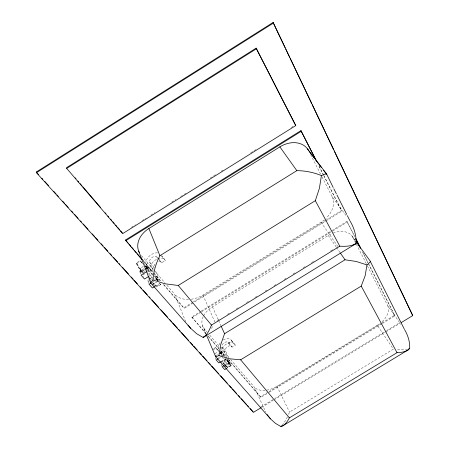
<?xml version="1.0" encoding="UTF-8"?>
<svg xmlns="http://www.w3.org/2000/svg" width="449" height="449" viewBox="0 0 449 449"><rect width="100%" height="100%" fill="white"/><g stroke="black" fill="none" stroke-linecap="round" stroke-linejoin="round"><path stroke-width="0.34" stroke-dasharray="2.25 1.68" d="M288.533 414.483L289.521 412.064L393.358 349.142L377.328 325.267L276.949 386.308A18.375 11.276 -26.6 0 1 266.139 390.232M287.472 416.79L285.508 420.533L282.488 424.883M211.395 328.494L213.224 325.396M131.31 227.362L135.469 224.769M142.007 220.689L146.166 218.091M150.926 215.122L155.085 212.529M171.726 202.14L175.89 199.541M180.644 196.572L186.588 192.862M210.362 178.023L216.306 174.313M221.065 171.35L223.439 169.862M250.783 152.8L256.727 149.09M291.205 127.572L293.579 126.09M142.047 262.575L140.049 260.695L136.238 263.063L140.964 271.74L142.76 272.964L145.588 271.207M136.49 263.759L140.307 261.385L141.884 262.721M143.383 266.42L140.066 268.485L140.475 270.781L144.46 268.306M140.599 273.929L139.51 270.932L140.453 270.349L140.066 268.485L142.76 272.964L142.249 271.583L136.238 263.063L140.475 270.781L140.453 270.349L142.76 272.964M146.155 270.859L148.417 269.451L146.43 267.935L146.138 266.818L147.087 266.229L150.494 270.175L152.082 274.339L148.664 270.393L147.087 266.229M140.733 271.477L144.151 269.349M144.724 268.996L146.43 267.935M144.382 269.613L140.964 271.74L140.453 270.349M144.954 269.26L146.66 268.199L145.409 265.864L148.417 269.451L147.895 268.075L145.521 265.836M142.249 271.583L146.2 269.125M146.767 268.777L147.895 268.075M147.491 271.123L148.664 270.393M155.13 263.922A4.406 2.812 -39.2 0 0 154.192 267.391L150.494 269.686L152.716 275.512M158.817 261.632A4.406 2.812 -39.2 0 1 161.595 262.8L165.299 260.499L161.382 255.767M144.701 273.772L142.962 274.85L143.843 277.246M147.598 271.976L150.494 270.175M149.169 276.146L152.896 273.834M148.653 279.284L152.099 277.145M149.596 278.958L151.829 277.577M149.556 280.687L152.351 278.958M155.618 279.531L156.701 278.857L157.84 280.715L155.146 277.224L154.619 275.843L158.278 281.141M152.525 282.034L158.458 278.358L155.444 270.618M157.885 281.153L157.352 279.772L158.284 279.194L154.972 275.36L156.578 279.525L157.408 280.479M152.267 284.166L155.612 282.095M152.306 284.61L156.213 282.191M152.525 284.862L156.432 282.443M155.298 286.204L159.895 283.353M155.696 286.26L156.841 286.962L160.523 284.683L160.254 283.993L156.578 286.271L153.496 284.767M191.212 299.247A21.838 15.782 -23.4 0 0 202.903 295.072L321.024 222.204A22.001 16.029 -35.2 0 0 324.24 219.92M193.031 302.957L184.096 308.463L183.815 307.773L192.773 302.244M193.367 301.88L325.923 220.117M326.518 219.746L341.448 210.542L341.891 211.142L193.626 302.587M206.142 334.022L191.734 316.96L200.686 311.443M201.281 311.073L346.937 221.368L354.626 236.269M192.02 317.651L200.95 312.15M201.545 311.786L332.496 231.134M333.091 230.769L347.38 221.969M203.633 315.776A20.542 14.026 -24.8 0 1 212.428 306.807L328.275 235.478A20.705 14.222 -34.2 0 1 331.918 233.57M217.294 320.592L219.679 319.121M227.435 314.356L229.826 312.886M236.387 308.85L238.178 307.75M246.535 302.615L248.92 301.15M254.892 297.479L257.277 296.014M265.033 291.244L267.424 289.779M273.985 285.744L276.376 284.273M284.133 279.502L286.518 278.038M293.085 274.002L295.47 272.537M303.232 267.767L305.617 266.302M311.584 262.631L314.569 260.796M330.683 250.89L333.068 249.425M213.746 348.604L215.397 347.593L218.714 350.613M212.933 349.956L215.688 348.267L218.685 350.647M220.689 348.177L222.311 347.184A3.845 2.823 -40.7 0 1 224.382 342.576A3.845 2.823 -40.7 0 1 228.794 343.21L232.032 341.223L235.287 345.158L232.071 347.133A3.817 2.823 -40.8 0 0 227.677 346.488A3.817 2.823 -40.8 0 0 225.634 351.073L222.418 353.043L220.745 351.107M214.869 353.689L218.107 351.702M224.36 356.579L223.602 354.839L221.06 351.898L220.24 352.403L220.364 352.88L220.824 353.75L221.941 354.362L220.302 355.367M215.43 355.9L218.169 354.222M218.719 353.885L220.364 352.88M220.268 353.689L221.357 353.021L221.941 354.362L220.24 352.403L220.824 353.75M217.069 358.841L220.038 357.022M220.633 356.658L223.602 354.839M218.427 358.656L220.627 357.309M221.194 361.456L225.92 358.56M226.375 358.824L221.525 361.793L227.581 367.619L230.78 365.66L226.375 358.824L229.366 363.6L224.517 366.569M220.453 362.68L226.352 359.071M223.653 363.696L227.896 361.103L230.78 365.66L226.964 360.165L222.103 363.134L223.653 363.696L227.581 367.619L225.342 366.468M226.964 360.165L228.614 362.068L229.417 361.574L231.201 365.615L227.071 368.141M224.567 365.295L230.354 361.759L229.518 359.874M224.225 365.89L229.069 362.932L227.896 361.103M224.354 366.378L229.203 363.415M227.289 366.951L230.489 364.992M228.687 359.823L260.51 396.742L268.283 392.011M268.884 391.646L381.358 323.252M381.959 322.887L394.525 315.249L368.68 264.265M228.013 359.374L260.813 397.404L268.597 392.667M269.198 392.308L381.773 323.858M382.368 323.493L394.946 315.843L368.797 264.248M260.863 406.996L274.03 398.993M274.631 398.633L385.96 331.003M386.561 330.644L399.728 322.64M261.761 407.288L273.144 400.379M273.744 400.014L385.175 332.333M385.775 331.968L400.149 323.241M407.597 349.137L402.534 349.659L396.557 349.485M220.055 351.831L221.357 353.021M151.824 281.882L156.578 286.271L156.841 286.962M219.426 351.954L215.397 347.593M142.748 263.827L140.049 260.695M145.195 266.268L146.172 267.245L145.324 265.853M139.51 270.932L141.665 273.379M149.18 281.893L147.502 279.996L148.838 283.583M152.452 278.111L150.191 275.518L146.026 264.506A8.89 5.613 -39.1 0 1 149.539 255.924A8.89 5.613 -39.1 0 1 158.867 253.202M146.138 266.818L148.417 269.451M157.352 279.772L155.146 277.224L157.498 280.591M231.201 365.615L228.721 362.758L227.2 359.29M226.941 358.712L229.417 361.574M143.108 260.549L153.075 272.111M153.979 273.166L161.174 281.512M163.891 284.66L183.815 307.773M191.734 316.96L205.754 333.225M208.016 335.852L218.876 348.441M220.684 350.54L227.02 357.887M143.484 261.385L153.07 272.492M153.524 273.02L160.826 281.484M163.565 284.66L184.096 308.463M208.42 336.666L218.899 348.811M220.723 350.922L225.735 356.736M141.553 255.672L165.103 283.123M166.916 285.238L174.616 294.213L185.712 321.703M203.133 316.792A20.542 14.026 -24.8 0 0 204.244 328.752L206.972 331.929M209.705 335.111L220.162 347.307M220.616 347.835L228.805 357.382M230.623 359.503L254.274 387.072L265.718 412.036M154.192 267.391L149.753 262.194A4.445 2.806 -39.1 0 1 152.436 257.198A4.445 2.806 -39.1 0 1 157.217 257.558M156.813 256.946L158.564 259.039M159.002 259.567L161.185 262.182M228.373 342.598L231.65 346.521M158.093 258.607L161.595 262.8M228.794 343.21L232.071 347.133M219.971 351.994L221.941 354.362M161.438 255.593L164.48 259.275M231.196 340.005L234.451 343.945M322.045 176.962L332.181 196.825L346.959 216.755M351.876 235.82L355.114 240.277M333.164 233.059A20.705 14.222 -34.2 0 1 352.875 237.392L355.305 240.726M394.525 315.249L394.946 315.843M367.467 265.988L387.773 305.78L400.884 324.369M321.024 222.204L337.844 246.49M328.275 235.478L336.071 246.782M336.458 247.343L339.966 252.433M159.754 283.549L160.523 284.683L159.754 283.515M156.701 278.857L158.228 281.186M310.641 154.613L320.777 174.476M352.875 237.392L356.051 243.611M356.366 244.228L366.199 263.501M319.11 166.181L323.538 174.919M323.858 175.548L341.891 211.142M363.443 253.674L368.483 263.625M318.975 166.214L323.409 174.953M323.723 175.576L341.448 210.542M346.937 221.368L354.811 236.909M362.377 251.833L368.365 263.642M276.949 386.308L289.521 412.064M260.51 396.742L260.813 397.404M212.428 306.807L218.349 319.941M218.635 320.564L220.891 325.57M202.903 295.072L214.903 322.056M228.412 357.359L225.634 351.073L222.311 347.184L226.739 357.258M228.614 362.068L229.366 363.6M223.793 356.192L222.418 353.043A7.627 5.646 -40.8 0 1 226.521 343.883A7.627 5.646 -40.8 0 1 235.287 345.158M224.887 358.712L227.087 363.757L223.731 359.902L222.362 356.742M221.06 351.898L222.827 355.962M220.167 351.69L222.087 356.113M221.2 364.425L221.946 366.165M204.244 328.752L205.855 332.541M202.42 325.564L205.917 333.798M215.234 357.673L215.975 359.425M158.284 279.194L158.974 280.979M153.232 271.23L149.753 262.194L146.026 264.506L150.494 269.686A8.817 5.624 -39.2 0 1 157.257 258.978M153.71 278.099L154.203 279.396M142.552 259.006L143.282 260.936M144.247 263.512L144.976 265.443M145.942 268.019L146.671 269.95M147.637 272.526L148.366 274.457M149.332 277.033L150.544 280.255M188.541 299.455A21.838 15.782 -23.4 0 1 174.616 294.213M332.181 196.825A22.001 16.029 -35.2 0 1 326.03 218.337M265.062 390.349A18.375 11.276 -26.6 0 1 254.274 387.072M387.773 305.78A18.521 11.41 -33 0 1 381.179 322.489M379.315 323.954A18.521 11.41 -33 0 1 377.328 325.267M218.899 348.693A7.684 5.652 -40.7 0 1 220.313 342.643M223.226 339.972A7.684 5.652 -40.7 0 1 232.032 341.223M157.751 258.764A8.817 5.624 -39.2 0 1 165.299 260.499"/><path stroke-width="0.67" d="M206.456 335.066L215.61 356.601L270.478 418.855L275.473 423.379L280.951 426.55L282.415 426.022L408.36 349.777L409.679 348.62C410.055 341.869 407.933 335.179 404.465 329.443M333.186 187.469L326.614 173.959L307.475 148.855M215.801 355.9L215.61 356.601L215.986 356.652L218.96 355.58L220.751 344.574L224.556 333.697L345.028 259.78L356.298 261.481L366.985 264.932L368.309 263.894L370.504 261.447L355.709 241.287M326.614 173.959L324.515 174.24L321.4 175.587L319.413 188.283L315.327 200.681L178.236 285.469L165.12 283.807L152.952 279.996L150.522 282.747L190.702 328.337L196.651 333.719L203.161 337.485L356.085 243.566C356.495 235.703 354.138 227.873 350.13 221.155M152.952 279.996C153.536 271.527 155.988 263.226 159.9 255.706L296.834 170.654C305.241 170.693 313.632 172.377 321.4 175.587M366.985 264.932L365.127 275.815L361.232 286.086L240.636 359.795L229.506 358.779L218.96 355.58M353.823 244.61L356.085 243.566C351.23 246.501 345.275 246.445 339.792 246.204L211.479 325.065C209.571 329.639 207.5 334.696 203.161 337.485L204.222 336.66M408.36 349.777C405.043 352.01 400.935 352.566 397.023 352.667L289.381 417.862C287.725 421.044 285.659 424.271 282.415 426.022M280.951 426.55L281.719 425.719M205.288 335.835L206.13 335.005M261.166 407.653L253.376 412.384L36.442 172.719L36.268 172.023L273.104 22.45L412.732 315.596L401.35 322.511M36.442 172.719L273.576 22.966M256.138 48.133L66.491 167.724L66.699 168.409L122.644 233.626L295.812 125.557L256.138 48.133L295.044 124.351M66.699 168.409L256.587 48.677M142.114 259.797L125.439 240.052L300.937 130.625L316.579 161.185M125.686 240.754L301.391 131.209M139.42 252.714A23.32 17.881 -21.1 0 1 148.888 228.519L279.873 146.874A23.477 18.207 -36.8 0 1 308.738 150.886M146.318 271.853L141.037 275.13L144.505 279.042L148.585 276.511M151.369 282.747L149.057 284.183L152.424 287.983L154.725 286.557M217.877 358.992L216.222 360.008L218.803 362.915L220.594 361.821M223.978 365.66L222.193 366.749L224.708 369.583L226.481 368.506M408.635 348.879L409.679 348.62M150.836 282.898L138.674 251.114M36.268 172.023L38.62 174.622M41.914 178.264L42.851 179.303M44.737 181.385L48.498 185.544M53.672 191.263L56.024 193.861M56.961 194.9L58.376 196.46M62.607 201.141L64.488 203.223M65.431 204.261L68.248 207.382M71.543 211.019L72.951 212.579M74.366 214.139L78.126 218.298M80.478 220.897L81.421 221.941M83.301 224.017L88.004 229.22M92.236 233.895L94.587 236.5M95.53 237.538L97.882 240.136M101.171 243.779L103.051 245.856M104.465 247.416L107.754 251.058M110.106 253.657L111.52 255.217M113.401 257.294L117.632 261.975M119.041 263.535L119.984 264.573M122.336 267.172L128.448 273.935M131.271 277.055L133.151 279.132M134.094 280.17L137.388 283.813M140.206 286.933L141.62 288.494M143.029 290.054L147.261 294.729M149.141 296.811L150.084 297.85M151.964 299.932L158.548 307.211M160.899 309.81L167.488 317.089M169.84 319.688L171.72 321.77M172.657 322.809L177.361 328.006M178.775 329.566L180.184 331.126M181.592 332.687L188.647 340.488M190.533 342.565L192.885 345.169M193.822 346.207L197.117 349.844M199.468 352.448L201.348 354.525M202.757 356.085L206.989 360.766M208.403 362.326L210.284 364.403M211.692 365.963L218.747 373.764M220.633 375.841L227.216 383.12M229.568 385.725L231.448 387.801M232.391 388.84L236.623 393.52M238.503 395.603L239.912 397.163M241.326 398.723L246.495 404.442M247.438 405.481L248.381 406.519M250.261 408.601L253.084 411.722M125.439 240.052L128.156 243.206M129.059 244.256L130.872 246.361M131.782 247.41L133.594 249.515M134.498 250.564L136.311 252.669M137.214 253.719L142.198 259.5M75.123 177.798L76.033 178.859M77.851 180.981L78.76 182.041M80.124 183.63L81.943 185.751M82.852 186.812L100.576 207.483M105.122 212.787L106.031 213.847M107.85 215.963L108.759 217.024M110.577 219.146L111.487 220.206M112.845 221.795L114.209 223.389M115.573 224.977L116.936 226.571M117.846 227.626L119.664 229.748M120.573 230.808L122.392 232.93M178.236 285.469L211.479 325.065M240.636 359.795L289.381 417.862M270.478 418.855L267.082 414.444M188.064 325.149L190.702 328.337M295.363 124.974L295.812 125.557M309.165 151.448L313.84 157.582M316.388 160.933L321.49 167.629M323.617 170.418L326.591 174.324M412.732 315.596L334.264 150.999M279.873 146.874L296.834 170.654M340.353 252.995L345.028 259.78M315.327 200.681L339.792 246.204M361.232 286.086L397.023 352.667M355.883 238.756L360.609 248.084M300.937 130.625L316.13 160.59M355.76 238.773L360.485 248.101M333.815 188.715L336.329 193.721M336.958 194.973L346.695 214.369M347.324 215.621L349.838 220.627M370.257 261.307L404.151 328.82M273.104 22.45L285.154 47.779M285.755 49.048L289.672 57.276M290.273 58.544L311.668 103.506M312.268 104.774L333.663 149.73M221.172 326.193L224.556 333.697M148.888 228.519L159.9 255.706"/></g></svg>
